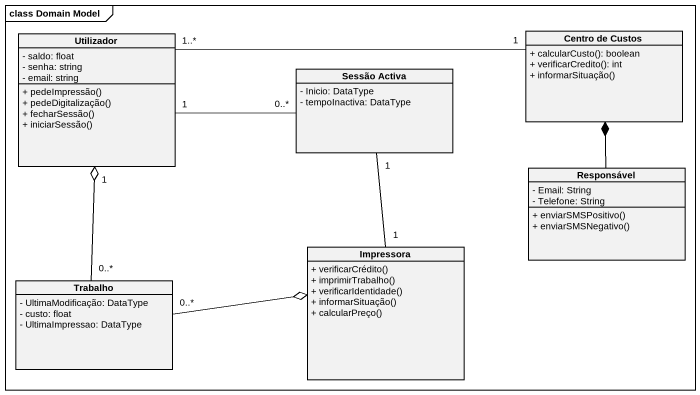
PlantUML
@startuml
mainframe class Domain Model
hide circle
hide empty members
skinparam classAttributeIconSize 0
class "Centro de Custos" as Centro_de_Custos {
  + calcularCusto(): boolean
  + verificarCredito(): int
  + informarSituação()
}
class Utilizador {
  - saldo: float
  - senha: string
  - email: string
  + pedeImpressão()
  + pedeDigitalização()
  + fecharSessão()
  + iniciarSessão()
}
class "Sessão Activa" as Sessão_Activa {
  - Inicio: DataType
  - tempoInactiva: DataType
}
class Responsável {
  - Email: String
  - Telefone: String
  + enviarSMSPositivo()
  + enviarSMSNegativo()
}
class Impressora {
  + verificarCrédito()
  + imprimirTrabalho()
  + verificarIdentidade()
  + informarSituação()
  + calcularPreço()
}
class Trabalho {
  - UltimaModificação: DataType
  - custo: float
  - UltimaImpressao: DataType
}
Utilizador "1..*" -right- "1" Centro_de_Custos
Utilizador "1" -right- "0..*" Sessão_Activa
Sessão_Activa "1" -- "1" Impressora
Responsável -up-* Centro_de_Custos
Trabalho "0..*" -up-o "1" Utilizador
Trabalho "0..*" -right-o Impressora
@enduml
